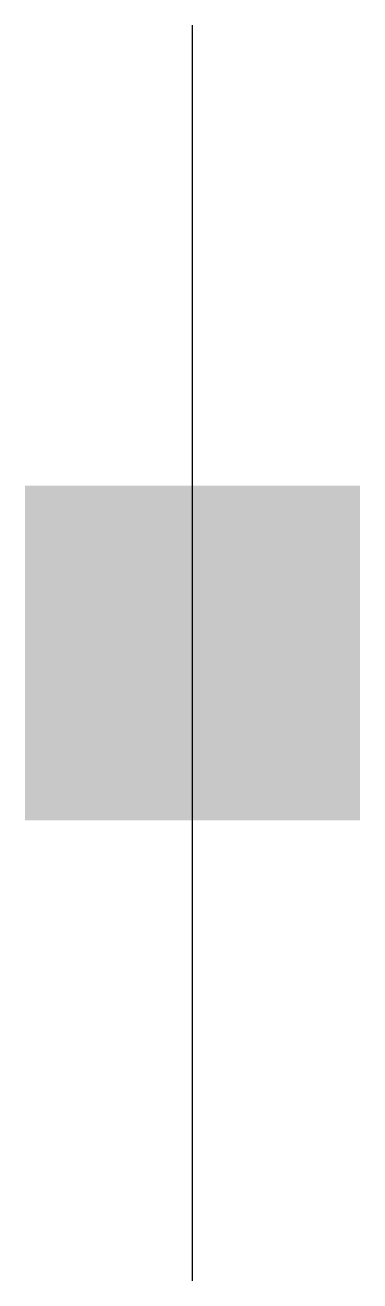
# Model space of a CAD drawing. Extents: x 495.5 to 496.5, y 425.77 to 429.52.
import ezdxf

# ---------------------------------------------------------------- set-up
doc = ezdxf.new("R2010")
doc.units = 0
doc.header["$LTSCALE"] = 10
doc.header["$MEASUREMENT"] = 0
doc.linetypes.add('CENTER2', pattern=[1.125, 0.75, -0.125, 0.125, -0.125])
doc.layers.add('035', color=2, linetype='CONTINUOUS')
doc.layers.add('CENTRE', color=3, linetype='CENTER2')

msp = doc.modelspace()

# ---------------------------------------------------------------- linework, layer by layer
at = {"layer": '035', "linetype": 'Continuous', "const_width": 1}
msp.add_lwpolyline([(496.0012, 428.1405), (496.0012, 427.1405)], dxfattribs=at)
at = {"layer": 'CENTRE'}
msp.add_line((496.0012, 425.7655), (496.0012, 429.5155), dxfattribs=at)

doc.saveas('drawing.dxf')
